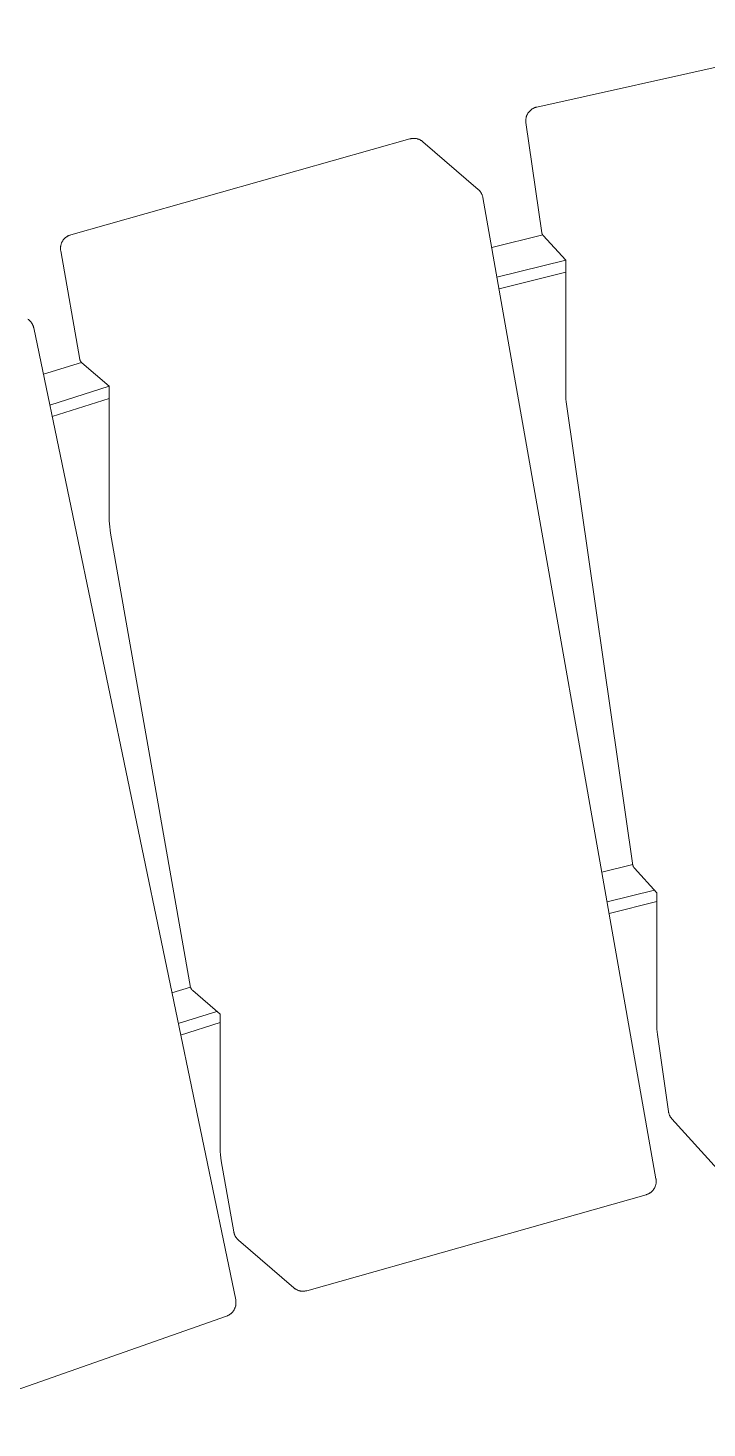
# Model space of a CAD drawing. Header units: millimetres. Extents: x -507 to 4570, y -12 to 3479.
# Drawn here: x 2989.2 to 3133.3, y 1662.5 to 1959.4 of the extents above; entities that cross this region are included whole.
import ezdxf

# ---------------------------------------------------------------- set-up
doc = ezdxf.new("R2010")
doc.units = ezdxf.units.MM
doc.layers.add('ZANO_R', color=7, linetype='Continuous', lineweight=0)

msp = doc.modelspace()

# ---------------------------------------------------------------- linework, layer by layer
at = {"layer": 'ZANO_R'}
for p, q in [((3097.15, 1942.64), (3172.84, 1959.4)), ((3095.71, 1941.86), (3095.79, 1941.93)), ((3095.79, 1941.93), (3095.87, 1942)), ((3095.87, 1942), (3095.95, 1942.07)), ((3095.95, 1942.07), (3096.03, 1942.13)), ((3096.03, 1942.13), (3096.11, 1942.19)), ((3096.11, 1942.19), (3096.2, 1942.25)), ((3096.2, 1942.25), (3096.29, 1942.3)), ((3096.29, 1942.3), (3096.38, 1942.35)), ((3096.38, 1942.35), (3096.47, 1942.4)), ((3096.47, 1942.4), (3096.56, 1942.44)), ((3096.56, 1942.44), (3096.66, 1942.48)), ((3096.66, 1942.48), (3096.75, 1942.52)), ((3096.75, 1942.52), (3096.85, 1942.56)), ((3096.85, 1942.56), (3096.95, 1942.59)), ((3096.95, 1942.59), (3097.05, 1942.61)), ((3097.05, 1942.61), (3097.15, 1942.64)), ((3094.82, 1939.73), (3094.83, 1939.84)), ((3094.83, 1939.63), (3094.82, 1939.73)), ((3094.83, 1939.94), (3094.84, 1940.04)), ((3094.83, 1939.84), (3094.83, 1939.94)), ((3094.83, 1939.53), (3094.83, 1939.63)), ((3094.84, 1939.42), (3094.83, 1939.53)), ((3094.84, 1940.04), (3094.85, 1940.14)), ((3094.85, 1939.32), (3094.84, 1939.42)), ((3094.85, 1940.14), (3094.87, 1940.25)), ((3098.22, 1915.97), (3094.85, 1939.32)), ((3094.87, 1940.25), (3094.89, 1940.35)), ((3094.89, 1940.35), (3094.91, 1940.45)), ((3094.91, 1940.45), (3094.93, 1940.55)), ((3094.93, 1940.55), (3094.96, 1940.65)), ((3094.96, 1940.65), (3095, 1940.74)), ((3095, 1940.74), (3095.03, 1940.84)), ((3095.03, 1940.84), (3095.07, 1940.94)), ((3095.07, 1940.94), (3095.12, 1941.03)), ((3095.12, 1941.03), (3095.16, 1941.12)), ((3095.16, 1941.12), (3095.21, 1941.21)), ((3095.21, 1941.21), (3095.27, 1941.3)), ((3095.27, 1941.3), (3095.32, 1941.39)), ((3095.32, 1941.39), (3095.38, 1941.47)), ((3095.38, 1941.47), (3095.44, 1941.56)), ((3095.44, 1941.56), (3095.51, 1941.64)), ((3095.51, 1941.64), (3095.57, 1941.71)), ((3095.57, 1941.71), (3095.64, 1941.79)), ((3095.64, 1941.79), (3095.71, 1941.86)), ((3070.73, 1935.97), (3070.83, 1935.98)), ((3070.83, 1935.98), (3070.94, 1935.99)), ((3070.94, 1935.99), (3071.04, 1935.99)), ((3071.04, 1935.99), (3071.14, 1935.99)), ((3071.14, 1935.99), (3071.24, 1935.98)), ((3071.24, 1935.98), (3071.34, 1935.97)), ((2998.26, 1915.52), (3070.24, 1935.88)), ((3070.24, 1935.88), (3070.34, 1935.9)), ((3070.34, 1935.9), (3070.44, 1935.92)), ((3070.44, 1935.92), (3070.53, 1935.94)), ((3070.53, 1935.94), (3070.63, 1935.96)), ((3070.63, 1935.96), (3070.73, 1935.97)), ((3071.34, 1935.97), (3071.44, 1935.96)), ((3071.44, 1935.96), (3071.54, 1935.95)), ((3071.54, 1935.95), (3071.64, 1935.93)), ((3071.64, 1935.93), (3071.74, 1935.91)), ((3071.74, 1935.91), (3071.83, 1935.88)), ((3071.83, 1935.88), (3071.93, 1935.85)), ((3071.93, 1935.85), (3072.02, 1935.82)), ((3072.02, 1935.82), (3072.12, 1935.79)), ((3072.12, 1935.79), (3072.21, 1935.75)), ((3072.21, 1935.75), (3072.3, 1935.71)), ((3072.3, 1935.71), (3072.4, 1935.66)), ((3072.4, 1935.66), (3072.48, 1935.62)), ((3072.48, 1935.62), (3072.57, 1935.57)), ((3072.57, 1935.57), (3072.66, 1935.51)), ((3072.66, 1935.51), (3072.74, 1935.46)), ((3072.74, 1935.46), (3072.82, 1935.4)), ((3072.82, 1935.4), (3072.9, 1935.34)), ((3072.9, 1935.34), (3072.98, 1935.27)), ((3072.98, 1935.27), (3084.74, 1925.15)), ((3084.74, 1925.15), (3084.81, 1925.08)), ((3084.81, 1925.08), (3084.89, 1925.01)), ((3084.89, 1925.01), (3084.96, 1924.94)), ((3084.96, 1924.94), (3085.03, 1924.86)), ((3085.03, 1924.86), (3085.09, 1924.78)), ((3085.09, 1924.78), (3085.16, 1924.7)), ((3085.16, 1924.7), (3085.22, 1924.62)), ((3085.22, 1924.62), (3085.27, 1924.54)), ((3085.27, 1924.54), (3085.33, 1924.45)), ((3085.33, 1924.45), (3085.38, 1924.37)), ((3085.38, 1924.37), (3085.43, 1924.28)), ((3085.43, 1924.28), (3085.48, 1924.19)), ((3085.48, 1924.19), (3085.52, 1924.09)), ((3085.52, 1924.09), (3085.56, 1924)), ((3085.56, 1924), (3085.59, 1923.91)), ((3085.59, 1923.91), (3085.63, 1923.81)), ((3085.63, 1923.81), (3085.66, 1923.71)), ((3085.66, 1923.71), (3085.68, 1923.61)), ((3085.68, 1923.61), (3085.7, 1923.52)), ((3085.7, 1923.52), (3085.72, 1923.42)), ((3085.72, 1923.42), (3122.44, 1715.31)), ((2997.43, 1915.14), (2997.52, 1915.2)), ((2997.52, 1915.2), (2997.6, 1915.25)), ((2997.6, 1915.25), (2997.69, 1915.3)), ((2997.69, 1915.3), (2997.78, 1915.34)), ((2997.78, 1915.34), (2997.88, 1915.39)), ((2997.88, 1915.39), (2997.97, 1915.42)), ((2997.97, 1915.42), (2998.06, 1915.46)), ((2998.06, 1915.46), (2998.16, 1915.49)), ((2998.16, 1915.49), (2998.26, 1915.52)), ((3087.59, 1912.81), (3098.43, 1915.5)), ((3098.22, 1915.97), (3098.23, 1915.93)), ((3098.23, 1915.93), (3098.24, 1915.9)), ((3098.24, 1915.9), (3098.24, 1915.86)), ((3098.24, 1915.86), (3098.25, 1915.83)), ((3098.25, 1915.83), (3098.27, 1915.8)), ((3098.27, 1915.8), (3098.28, 1915.76)), ((3098.28, 1915.76), (3098.29, 1915.73)), ((3098.29, 1915.73), (3098.31, 1915.7)), ((3098.31, 1915.7), (3098.32, 1915.67)), ((3098.32, 1915.67), (3098.34, 1915.64)), ((3098.34, 1915.64), (3098.36, 1915.61)), ((3098.36, 1915.61), (3098.37, 1915.58)), ((3098.37, 1915.58), (3098.39, 1915.55)), ((3098.39, 1915.55), (3098.41, 1915.52)), ((3098.41, 1915.52), (3098.44, 1915.49)), ((3098.44, 1915.49), (3098.46, 1915.46)), ((3098.46, 1915.46), (3098.48, 1915.44)), ((3098.48, 1915.44), (3098.51, 1915.41)), ((3103.28, 1910.16), (3098.51, 1915.41)), ((2996.1, 1912.76), (2996.11, 1912.86)), ((2996.1, 1912.66), (2996.1, 1912.76)), ((2996.1, 1912.56), (2996.1, 1912.66)), ((2996.11, 1912.46), (2996.1, 1912.56)), ((2996.11, 1912.96), (2996.13, 1913.06)), ((2996.11, 1912.86), (2996.11, 1912.96)), ((2996.12, 1912.36), (2996.11, 1912.46)), ((2996.13, 1912.26), (2996.12, 1912.36)), ((2996.13, 1913.06), (2996.14, 1913.16)), ((2996.14, 1912.16), (2996.13, 1912.26)), ((2996.14, 1913.16), (2996.16, 1913.26)), ((2996.16, 1913.26), (2996.18, 1913.36)), ((2996.18, 1913.36), (2996.21, 1913.46)), ((2996.21, 1913.46), (2996.24, 1913.56)), ((2996.24, 1913.56), (2996.27, 1913.65)), ((2996.27, 1913.65), (2996.3, 1913.75)), ((2996.3, 1913.75), (2996.34, 1913.84)), ((2996.34, 1913.84), (2996.38, 1913.93)), ((2996.38, 1913.93), (2996.43, 1914.03)), ((2996.43, 1914.03), (2996.48, 1914.11)), ((2996.48, 1914.11), (2996.53, 1914.2)), ((2996.53, 1914.2), (2996.58, 1914.29)), ((2996.58, 1914.29), (2996.64, 1914.37)), ((2996.64, 1914.37), (2996.7, 1914.45)), ((2996.7, 1914.45), (2996.76, 1914.53)), ((2996.76, 1914.53), (2996.82, 1914.61)), ((2996.82, 1914.61), (2996.89, 1914.69)), ((2996.89, 1914.69), (2996.96, 1914.76)), ((2996.96, 1914.76), (2997.03, 1914.83)), ((2997.03, 1914.83), (2997.11, 1914.9)), ((2997.11, 1914.9), (2997.19, 1914.96)), ((2997.19, 1914.96), (2997.27, 1915.03)), ((2997.27, 1915.03), (2997.35, 1915.09)), ((2997.35, 1915.09), (2997.43, 1915.14)), ((3000.22, 1889.06), (2996.14, 1912.16)), ((3088.7, 1906.52), (3103.28, 1910.16)), ((3103.28, 1882.29), (3103.28, 1910.16)), ((3103.28, 1907.58), (3089.14, 1904.05)), ((2989.2, 1897.62), (2989.28, 1897.56)), ((2989.28, 1897.56), (2989.37, 1897.49)), ((2989.37, 1897.49), (2989.44, 1897.43)), ((2989.44, 1897.43), (2989.52, 1897.36)), ((2989.52, 1897.36), (2989.6, 1897.29)), ((2989.6, 1897.29), (2989.67, 1897.22)), ((2989.67, 1897.22), (2989.74, 1897.14)), ((2989.74, 1897.14), (2989.8, 1897.06)), ((2989.8, 1897.06), (2989.87, 1896.98)), ((2989.87, 1896.98), (2989.93, 1896.9)), ((2989.93, 1896.9), (2989.99, 1896.82)), ((2989.99, 1896.82), (2990.04, 1896.73)), ((2990.04, 1896.73), (2990.09, 1896.64)), ((2990.09, 1896.64), (2990.14, 1896.55)), ((2990.14, 1896.55), (2990.19, 1896.46)), ((2990.19, 1896.46), (2990.23, 1896.37)), ((2990.23, 1896.37), (2990.27, 1896.27)), ((2990.27, 1896.27), (2990.31, 1896.18)), ((2990.31, 1896.18), (2990.34, 1896.08)), ((2990.34, 1896.08), (2990.37, 1895.98)), ((2990.37, 1895.98), (2990.39, 1895.88)), ((2990.39, 1895.88), (2990.42, 1895.78)), ((2990.42, 1895.78), (3033.27, 1689.62)), ((2992.46, 1885.95), (3000.55, 1888.48)), ((3000.22, 1889.06), (3000.23, 1889.02)), ((3000.23, 1889.02), (3000.24, 1888.98)), ((3000.24, 1888.98), (3000.25, 1888.95)), ((3000.25, 1888.95), (3000.27, 1888.91)), ((3000.27, 1888.91), (3000.28, 1888.87)), ((3000.28, 1888.87), (3000.3, 1888.83)), ((3000.3, 1888.83), (3000.32, 1888.8)), ((3000.32, 1888.8), (3000.33, 1888.76)), ((3000.33, 1888.76), (3000.35, 1888.72)), ((3000.35, 1888.72), (3000.38, 1888.69)), ((3000.38, 1888.69), (3000.4, 1888.66)), ((3000.4, 1888.66), (3000.42, 1888.62)), ((3000.42, 1888.62), (3000.45, 1888.59)), ((3000.45, 1888.59), (3000.47, 1888.56)), ((3000.47, 1888.56), (3000.5, 1888.53)), ((3000.5, 1888.53), (3000.53, 1888.5)), ((3000.53, 1888.5), (3000.56, 1888.47)), ((3000.56, 1888.47), (3000.59, 1888.44)), ((3000.59, 1888.44), (3000.62, 1888.42)), ((3000.62, 1888.42), (3000.65, 1888.39)), ((3006.45, 1883.4), (3000.65, 1888.39)), ((2993.81, 1879.43), (3006.45, 1883.4)), ((3006.45, 1855.53), (3006.45, 1883.4)), ((3006.45, 1880.82), (2994.32, 1877.02)), ((3103.28, 1882.29), (3103.29, 1881.75)), ((3103.29, 1881.75), (3103.31, 1881.21)), ((3103.31, 1881.21), (3103.34, 1880.67)), ((3103.34, 1880.67), (3103.4, 1880.13)), ((3103.4, 1880.13), (3103.46, 1879.6)), ((3117.56, 1781.79), (3103.46, 1879.6)), ((3006.45, 1855.53), (3006.45, 1854.87)), ((3006.45, 1854.87), (3006.49, 1854.22)), ((3006.49, 1854.22), (3006.54, 1853.57)), ((3006.54, 1853.57), (3006.61, 1852.92)), ((3006.61, 1852.92), (3006.71, 1852.27)), ((3023.71, 1755.93), (3006.71, 1852.27)), ((3110.97, 1780.35), (3117.54, 1781.97)), ((3117.56, 1781.79), (3117.57, 1781.76)), ((3117.57, 1781.76), (3117.58, 1781.72)), ((3117.58, 1781.72), (3117.59, 1781.69)), ((3117.59, 1781.69), (3117.6, 1781.66)), ((3117.6, 1781.66), (3117.61, 1781.62)), ((3117.61, 1781.62), (3117.62, 1781.59)), ((3117.62, 1781.59), (3117.63, 1781.56)), ((3117.63, 1781.56), (3117.65, 1781.52)), ((3117.65, 1781.52), (3117.66, 1781.49)), ((3117.66, 1781.49), (3117.68, 1781.46)), ((3117.68, 1781.46), (3117.7, 1781.43)), ((3117.7, 1781.43), (3117.72, 1781.4)), ((3117.72, 1781.4), (3117.74, 1781.37)), ((3117.74, 1781.37), (3117.76, 1781.34)), ((3117.76, 1781.34), (3117.78, 1781.32)), ((3117.78, 1781.32), (3117.8, 1781.29)), ((3117.8, 1781.29), (3117.82, 1781.26)), ((3117.82, 1781.26), (3117.85, 1781.24)), ((3122.62, 1775.99), (3117.85, 1781.24)), ((3112.08, 1774.06), (3122.1, 1776.56)), ((3122.62, 1748.12), (3122.62, 1775.99)), ((3112.51, 1771.6), (3122.62, 1774.11)), ((3019.73, 1754.75), (3023.7, 1755.99)), ((3023.7, 1755.99), (3023.71, 1755.96)), ((3023.71, 1755.93), (3023.72, 1755.89)), ((3023.72, 1755.89), (3023.73, 1755.85)), ((3023.73, 1755.85), (3023.74, 1755.81)), ((3023.74, 1755.81), (3023.76, 1755.78)), ((3023.76, 1755.78), (3023.77, 1755.74)), ((3023.77, 1755.74), (3023.79, 1755.7)), ((3023.79, 1755.7), (3023.81, 1755.66)), ((3023.81, 1755.66), (3023.83, 1755.63)), ((3023.83, 1755.63), (3023.85, 1755.59)), ((3023.85, 1755.59), (3023.87, 1755.56)), ((3023.87, 1755.56), (3023.89, 1755.52)), ((3023.89, 1755.52), (3023.91, 1755.49)), ((3023.91, 1755.49), (3023.94, 1755.46)), ((3023.94, 1755.46), (3023.96, 1755.43)), ((3023.96, 1755.43), (3023.99, 1755.4)), ((3023.99, 1755.4), (3024.02, 1755.37)), ((3024.02, 1755.37), (3024.05, 1755.34)), ((3024.05, 1755.34), (3024.08, 1755.31)), ((3024.08, 1755.31), (3024.11, 1755.29)), ((3024.11, 1755.29), (3024.14, 1755.26)), ((3029.94, 1750.27), (3024.14, 1755.26)), ((3021.08, 1748.24), (3029.3, 1750.82)), ((3029.94, 1722.4), (3029.94, 1750.27)), ((3021.59, 1745.82), (3029.94, 1748.44)), ((3122.62, 1748.12), (3122.63, 1747.58)), ((3122.63, 1747.58), (3122.65, 1747.04)), ((3122.65, 1747.04), (3122.69, 1746.5)), ((3122.69, 1746.5), (3122.74, 1745.96)), ((3122.74, 1745.96), (3122.81, 1745.42)), ((3125.09, 1729.59), (3122.81, 1745.42)), ((3125.1, 1729.49), (3125.09, 1729.59)), ((3125.12, 1729.4), (3125.1, 1729.49)), ((3125.15, 1729.3), (3125.12, 1729.4)), ((3125.17, 1729.21), (3125.15, 1729.3)), ((3125.2, 1729.11), (3125.17, 1729.21)), ((3125.23, 1729.02), (3125.2, 1729.11)), ((3125.26, 1728.93), (3125.23, 1729.02)), ((3125.3, 1728.84), (3125.26, 1728.93)), ((3125.34, 1728.75), (3125.3, 1728.84)), ((3125.38, 1728.66), (3125.34, 1728.75)), ((3125.43, 1728.58), (3125.38, 1728.66)), ((3125.48, 1728.49), (3125.43, 1728.58)), ((3125.53, 1728.41), (3125.48, 1728.49)), ((3125.59, 1728.33), (3125.53, 1728.41)), ((3125.64, 1728.25), (3125.59, 1728.33)), ((3125.7, 1728.17), (3125.64, 1728.25)), ((3125.76, 1728.09), (3125.7, 1728.17)), ((3125.83, 1728.02), (3125.76, 1728.09)), ((3135.51, 1717.37), (3125.83, 1728.02)), ((3029.94, 1722.4), (3029.95, 1721.74)), ((3029.95, 1721.74), (3029.98, 1721.09)), ((3029.98, 1721.09), (3030.03, 1720.44)), ((3030.03, 1720.44), (3030.11, 1719.79)), ((3030.11, 1719.79), (3030.2, 1719.14)), ((3032.87, 1704.05), (3030.2, 1719.14)), ((3122.11, 1713.36), (3122.06, 1713.27)), ((3122.16, 1713.45), (3122.11, 1713.36)), ((3122.21, 1713.54), (3122.16, 1713.45)), ((3122.25, 1713.63), (3122.21, 1713.54)), ((3122.29, 1713.72), (3122.25, 1713.63)), ((3122.32, 1713.82), (3122.29, 1713.72)), ((3122.35, 1713.91), (3122.32, 1713.82)), ((3122.38, 1714.01), (3122.35, 1713.91)), ((3122.41, 1714.11), (3122.38, 1714.01)), ((3122.43, 1714.21), (3122.41, 1714.11)), ((3122.45, 1714.31), (3122.43, 1714.21)), ((3122.44, 1715.31), (3122.46, 1715.21)), ((3122.46, 1714.41), (3122.45, 1714.31)), ((3122.46, 1715.21), (3122.47, 1715.11)), ((3122.48, 1714.51), (3122.46, 1714.41)), ((3122.47, 1715.11), (3122.48, 1715.01)), ((3122.48, 1715.01), (3122.49, 1714.91)), ((3122.49, 1714.71), (3122.48, 1714.61)), ((3122.48, 1714.61), (3122.48, 1714.51)), ((3122.49, 1714.91), (3122.49, 1714.81)), ((3122.49, 1714.81), (3122.49, 1714.71)), ((3120.33, 1711.95), (3048.35, 1691.59)), ((3120.43, 1711.98), (3120.33, 1711.95)), ((3120.53, 1712.01), (3120.43, 1711.98)), ((3120.62, 1712.05), (3120.53, 1712.01)), ((3120.71, 1712.09), (3120.62, 1712.05)), ((3120.81, 1712.13), (3120.71, 1712.09)), ((3120.9, 1712.17), (3120.81, 1712.13)), ((3120.99, 1712.22), (3120.9, 1712.17)), ((3121.07, 1712.27), (3120.99, 1712.22)), ((3121.16, 1712.33), (3121.07, 1712.27)), ((3121.24, 1712.38), (3121.16, 1712.33)), ((3121.32, 1712.44), (3121.24, 1712.38)), ((3121.4, 1712.51), (3121.32, 1712.44)), ((3121.48, 1712.57), (3121.4, 1712.51)), ((3121.56, 1712.64), (3121.48, 1712.57)), ((3121.63, 1712.71), (3121.56, 1712.64)), ((3121.7, 1712.78), (3121.63, 1712.71)), ((3121.77, 1712.86), (3121.7, 1712.78)), ((3121.83, 1712.94), (3121.77, 1712.86)), ((3121.89, 1713.02), (3121.83, 1712.94)), ((3121.95, 1713.1), (3121.89, 1713.02)), ((3122.01, 1713.18), (3121.95, 1713.1)), ((3122.06, 1713.27), (3122.01, 1713.18)), ((3032.88, 1703.95), (3032.87, 1704.05)), ((3032.91, 1703.86), (3032.88, 1703.95)), ((3032.93, 1703.76), (3032.91, 1703.86)), ((3032.96, 1703.66), (3032.93, 1703.76)), ((3033, 1703.56), (3032.96, 1703.66)), ((3033.03, 1703.47), (3033, 1703.56)), ((3033.07, 1703.38), (3033.03, 1703.47)), ((3033.11, 1703.28), (3033.07, 1703.38)), ((3033.16, 1703.19), (3033.11, 1703.28)), ((3033.21, 1703.1), (3033.16, 1703.19)), ((3033.26, 1703.02), (3033.21, 1703.1)), ((3033.31, 1702.93), (3033.26, 1703.02)), ((3033.37, 1702.85), (3033.31, 1702.93)), ((3033.43, 1702.77), (3033.37, 1702.85)), ((3033.5, 1702.69), (3033.43, 1702.77)), ((3033.56, 1702.61), (3033.5, 1702.69)), ((3033.63, 1702.53), (3033.56, 1702.61)), ((3033.7, 1702.46), (3033.63, 1702.53)), ((3033.77, 1702.39), (3033.7, 1702.46)), ((3033.85, 1702.32), (3033.77, 1702.39)), ((3045.61, 1692.2), (3033.85, 1702.32)), ((3033.27, 1689.62), (3033.29, 1689.52)), ((3045.69, 1692.14), (3045.61, 1692.2)), ((3045.77, 1692.07), (3045.69, 1692.14)), ((3045.85, 1692.01), (3045.77, 1692.07)), ((3045.93, 1691.96), (3045.85, 1692.01)), ((3046.02, 1691.91), (3045.93, 1691.96)), ((3046.1, 1691.85), (3046.02, 1691.91)), ((3046.19, 1691.81), (3046.1, 1691.85)), ((3046.28, 1691.76), (3046.19, 1691.81)), ((3046.38, 1691.72), (3046.28, 1691.76)), ((3046.47, 1691.68), (3046.38, 1691.72)), ((3046.56, 1691.65), (3046.47, 1691.68)), ((3046.66, 1691.62), (3046.56, 1691.65)), ((3046.76, 1691.59), (3046.66, 1691.62)), ((3046.85, 1691.56), (3046.76, 1691.59)), ((3046.95, 1691.54), (3046.85, 1691.56)), ((3047.05, 1691.52), (3046.95, 1691.54)), ((3047.15, 1691.51), (3047.05, 1691.52)), ((3047.25, 1691.5), (3047.15, 1691.51)), ((3047.35, 1691.49), (3047.25, 1691.5)), ((3047.45, 1691.48), (3047.35, 1691.49)), ((3047.55, 1691.48), (3047.45, 1691.48)), ((3047.65, 1691.48), (3047.55, 1691.48)), ((3047.75, 1691.49), (3047.65, 1691.48)), ((3047.85, 1691.5), (3047.75, 1691.49)), ((3047.95, 1691.51), (3047.85, 1691.5)), ((3048.05, 1691.53), (3047.95, 1691.51)), ((3048.15, 1691.55), (3048.05, 1691.53)), ((3048.25, 1691.57), (3048.15, 1691.55)), ((3048.35, 1691.59), (3048.25, 1691.57)), ((3032.07, 1686.59), (3031.98, 1686.53)), ((3032.15, 1686.65), (3032.07, 1686.59)), ((3032.23, 1686.71), (3032.15, 1686.65)), ((3032.31, 1686.78), (3032.23, 1686.71)), ((3032.38, 1686.85), (3032.31, 1686.78)), ((3032.46, 1686.92), (3032.38, 1686.85)), ((3032.53, 1686.99), (3032.46, 1686.92)), ((3032.59, 1687.06), (3032.53, 1686.99)), ((3032.66, 1687.14), (3032.59, 1687.06)), ((3032.72, 1687.22), (3032.66, 1687.14)), ((3032.78, 1687.3), (3032.72, 1687.22)), ((3032.84, 1687.39), (3032.78, 1687.3)), ((3032.89, 1687.47), (3032.84, 1687.39)), ((3032.95, 1687.56), (3032.89, 1687.47)), ((3032.99, 1687.65), (3032.95, 1687.56)), ((3033.04, 1687.74), (3032.99, 1687.65)), ((3033.08, 1687.83), (3033.04, 1687.74)), ((3033.12, 1687.93), (3033.08, 1687.83)), ((3033.16, 1688.02), (3033.12, 1687.93)), ((3033.19, 1688.12), (3033.16, 1688.02)), ((3033.22, 1688.21), (3033.19, 1688.12)), ((3033.24, 1688.31), (3033.22, 1688.21)), ((3033.27, 1688.41), (3033.24, 1688.31)), ((3033.29, 1688.51), (3033.27, 1688.41)), ((3033.29, 1689.52), (3033.3, 1689.42)), ((3033.3, 1688.61), (3033.29, 1688.51)), ((3033.3, 1689.42), (3033.31, 1689.32)), ((3033.31, 1688.71), (3033.3, 1688.61)), ((3033.31, 1689.32), (3033.32, 1689.22)), ((3033.32, 1688.81), (3033.31, 1688.71)), ((3033.32, 1689.22), (3033.33, 1689.12)), ((3033.33, 1688.91), (3033.32, 1688.81)), ((3033.33, 1689.12), (3033.33, 1689.02)), ((3033.33, 1689.02), (3033.33, 1688.91)), ((3031.35, 1686.22), (2963.78, 1662.47)), ((3031.44, 1686.26), (3031.35, 1686.22)), ((3031.54, 1686.29), (3031.44, 1686.26)), ((3031.63, 1686.34), (3031.54, 1686.29)), ((3031.72, 1686.38), (3031.63, 1686.34)), ((3031.81, 1686.43), (3031.72, 1686.38)), ((3031.9, 1686.48), (3031.81, 1686.43)), ((3031.98, 1686.53), (3031.9, 1686.48))]:
    msp.add_line(p, q, dxfattribs=at)

doc.saveas('drawing.dxf')
